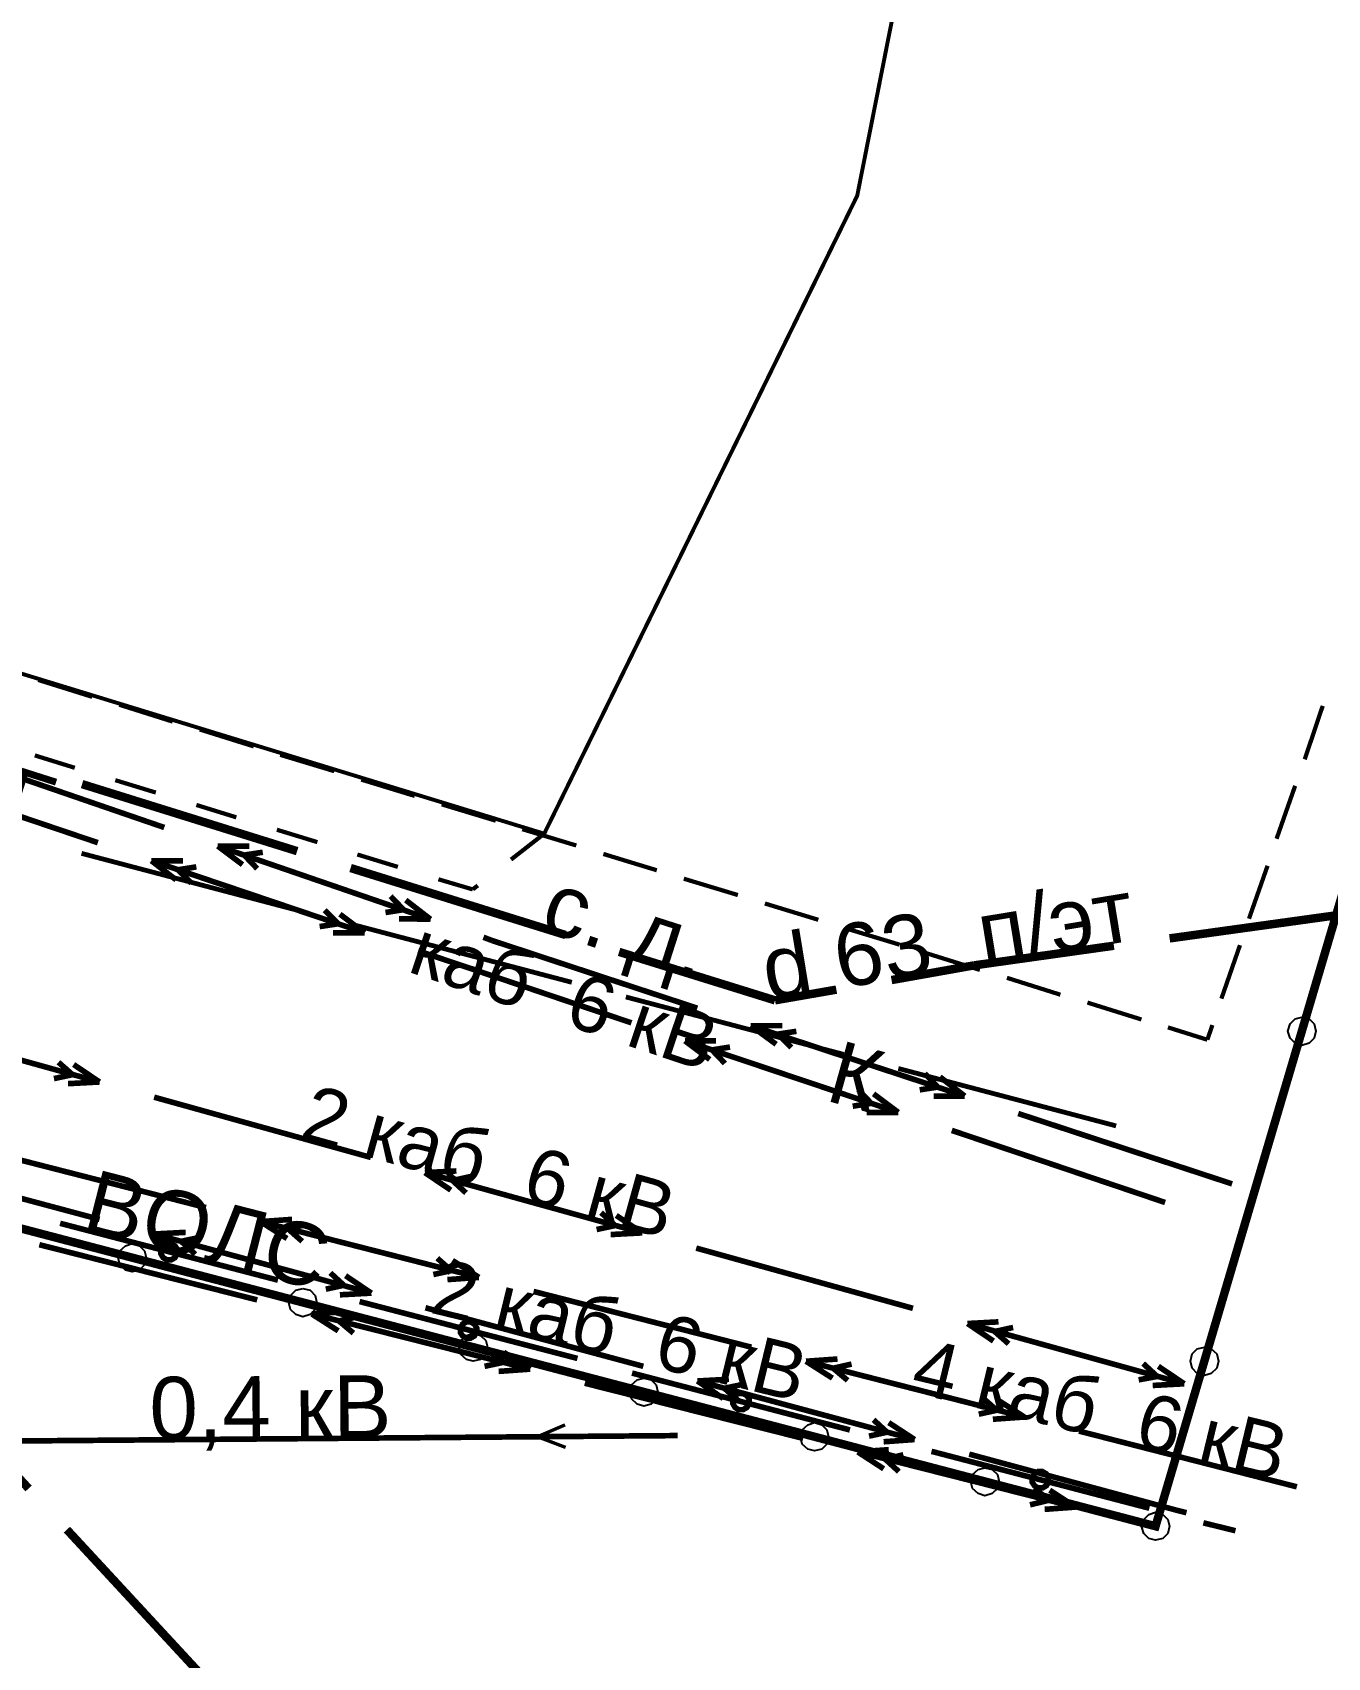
# Model space of a CAD drawing. Extents: x -2634 to -2115, y -2142 to -1393.
# Drawn here: x -2325.45 to -2302.45, y -1975.42 to -1946.56 of the extents above; entities that cross this region are included whole.
import ezdxf

# ---------------------------------------------------------------- set-up
doc = ezdxf.new("R2010")
doc.units = 0
doc.header["$MEASUREMENT"] = 0
for name, color, linetype in [('500_Дополн-Бордюры__п', 7, 'Continuous'), ('500_Линии_-Линии_связ', 7, 'Continuous'), ('500_Линии_-ЛЭП_кабель', 7, 'Continuous'), ('500_Линии_-Электрокаб', 7, 'Continuous'), ('500_Огражд-Ограждения', 7, 'Continuous'), ('500_Строен-Здания', 7, 'Continuous'), ('500_Трубоп-Водопровод', 7, 'Continuous'), ('500_Трубоп-Газопровод', 7, 'Continuous'), ('500_Трубоп-Канализаци', 7, 'Continuous')]:
    doc.layers.add(name, color=color, linetype=linetype)
doc.styles.add('TARIAL', font='Arial')

msp = doc.modelspace()

# ---------------------------------------------------------------- linework, layer by layer
at = {"layer": '500_Дополн-Бордюры__п', "color": 1, "const_width": 0.075}
for points in [[(-2324.7, -1959.62), (-2325.41, -1959.4)], [(-2323.26, -1960.06), (-2323.98, -1959.84)], [(-2321.83, -1960.5), (-2322.54, -1960.28)], [(-2320.39, -1960.94), (-2321.11, -1960.72)], [(-2316.36, -1960.79), (-2316.95, -1961.25)], [(-2318.96, -1961.38), (-2319.68, -1961.16)], [(-2317.63, -1961.78), (-2318.24, -1961.6)], [(-2317.54, -1961.71), (-2317.63, -1961.78)]]:
    msp.add_lwpolyline(points, dxfattribs=at)
at = {"layer": '500_Линии_-Линии_связ', "color": 0, "const_width": 0.1}
for points in [[(-2321.09, -1968.72), (-2324.96, -1967.71)], [(-2315.77, -1970.11), (-2319.64, -1969.1)], [(-2310.93, -1971.38), (-2314.8, -1970.37)], [(-2305.61, -1972.77), (-2309.48, -1971.76)], [(-2304.08, -1973.17), (-2304.65, -1973.03)]]:
    msp.add_lwpolyline(points, dxfattribs=at)
for points in [[(-2323.06, -1968.36), (-2323.13, -1968.32), (-2323.17, -1968.25), (-2323.17, -1968.18), (-2323.13, -1968.11), (-2323.07, -1968.07), (-2322.99, -1968.07), (-2322.92, -1968.11), (-2322.88, -1968.17), (-2322.88, -1968.25), (-2322.92, -1968.32), (-2322.99, -1968.36)], [(-2317.74, -1969.75), (-2317.81, -1969.71), (-2317.85, -1969.65), (-2317.85, -1969.57), (-2317.81, -1969.5), (-2317.74, -1969.46), (-2317.67, -1969.46), (-2317.6, -1969.5), (-2317.56, -1969.57), (-2317.56, -1969.64), (-2317.6, -1969.71), (-2317.67, -1969.75)], [(-2312.91, -1971.02), (-2312.97, -1970.98), (-2313.01, -1970.91), (-2313.01, -1970.84), (-2312.98, -1970.77), (-2312.91, -1970.73), (-2312.83, -1970.73), (-2312.76, -1970.77), (-2312.72, -1970.83), (-2312.72, -1970.91), (-2312.76, -1970.98), (-2312.83, -1971.02)], [(-2307.59, -1972.41), (-2307.65, -1972.37), (-2307.69, -1972.31), (-2307.69, -1972.23), (-2307.65, -1972.16), (-2307.59, -1972.12), (-2307.51, -1972.12), (-2307.44, -1972.16), (-2307.4, -1972.23), (-2307.4, -1972.3), (-2307.44, -1972.37), (-2307.51, -1972.41)]]:
    msp.add_lwpolyline(points, close=True, dxfattribs=at)
at = {"layer": '500_Линии_-ЛЭП_кабель', "color": 2, "const_width": 0.1}
msp.add_lwpolyline([(-2378.44, -2016.37), (-2347.1, -1989.99), (-2342.19, -1971.71), (-2313.99, -1971.48)], dxfattribs=at)
at = {"layer": '500_Линии_-ЛЭП_кабель', "color": 0, "const_width": 0.06}
for points in [[(-2315.99, -1971.29), (-2316.48, -1971.5)], [(-2313.99, -1971.48), (-2316.48, -1971.5)], [(-2315.98, -1971.69), (-2316.48, -1971.5)]]:
    msp.add_lwpolyline(points, dxfattribs=at)
at = {"layer": '500_Линии_-Электрокаб', "color": 12, "const_width": 0.1}
for points in [[(-2323.11, -1960.68), (-2326.89, -1959.38)], [(-2328.08, -1959.67), (-2324.29, -1960.95)], [(-2318.38, -1962.31), (-2322.16, -1961.01)], [(-2321.72, -1961.34), (-2322.16, -1961.01)], [(-2321.6, -1961.01), (-2322.16, -1961.01)], [(-2323.34, -1961.27), (-2319.55, -1962.55)], [(-2323.34, -1961.27), (-2322.78, -1961.27)], [(-2323.34, -1961.27), (-2322.9, -1961.61)], [(-2322.86, -1961.43), (-2322.54, -1961.38)], [(-2321.36, -1961.12), (-2321.69, -1961.17)], [(-2321.46, -1961.41), (-2321.69, -1961.17)], [(-2322.86, -1961.44), (-2322.63, -1961.67)], [(-2318.86, -1962.14), (-2319.09, -1961.9)], [(-2320.26, -1962.15), (-2320.02, -1962.39)], [(-2319.99, -1962.22), (-2319.55, -1962.55)], [(-2318.86, -1962.14), (-2319.18, -1962.19)], [(-2318.38, -1962.31), (-2318.82, -1961.97)], [(-2320.35, -1962.44), (-2320.02, -1962.39)], [(-2318.38, -1962.31), (-2318.94, -1962.3)], [(-2320.11, -1962.55), (-2319.55, -1962.55)], [(-2317.28, -1962.69), (-2317.44, -1962.63)], [(-2313.64, -1963.89), (-2317.28, -1962.69)], [(-2318.6, -1962.87), (-2314.81, -1964.15)], [(-2328.11, -1964.13), (-2324.26, -1965.2)], [(-2308.89, -1965.45), (-2312.69, -1964.2)], [(-2312.24, -1964.53), (-2312.69, -1964.2)], [(-2312.13, -1964.2), (-2312.69, -1964.2)], [(-2313.86, -1964.47), (-2310.07, -1965.74)], [(-2313.86, -1964.47), (-2313.31, -1964.47)], [(-2313.86, -1964.47), (-2313.42, -1964.8)], [(-2311.88, -1964.3), (-2312.21, -1964.35)], [(-2311.97, -1964.59), (-2312.21, -1964.35)], [(-2324.99, -1964.85), (-2324.74, -1965.07)], [(-2313.38, -1964.63), (-2313.06, -1964.58)], [(-2313.38, -1964.63), (-2313.15, -1964.87)], [(-2325.07, -1965.14), (-2324.74, -1965.07)], [(-2324.72, -1964.89), (-2324.26, -1965.2)], [(-2309.37, -1965.29), (-2309.6, -1965.05)], [(-2308.89, -1965.45), (-2309.33, -1965.11)], [(-2324.82, -1965.23), (-2324.26, -1965.2)], [(-2310.78, -1965.34), (-2310.55, -1965.58)], [(-2310.51, -1965.41), (-2310.07, -1965.74)], [(-2309.37, -1965.29), (-2309.69, -1965.34)], [(-2323.29, -1965.47), (-2319.44, -1966.54)], [(-2310.88, -1965.63), (-2310.55, -1965.58)], [(-2308.89, -1965.45), (-2309.44, -1965.45)], [(-2310.63, -1965.74), (-2310.07, -1965.74)], [(-2304.14, -1967.01), (-2307.94, -1965.76)], [(-2309.12, -1966.06), (-2305.33, -1967.34)], [(-2326.24, -1966.44), (-2322.37, -1967.43)], [(-2318.48, -1966.81), (-2317.92, -1966.78)], [(-2318.48, -1966.81), (-2314.62, -1967.88)], [(-2318.48, -1966.81), (-2318.02, -1967.12)], [(-2324.26, -1967.64), (-2326.54, -1967.03)], [(-2317.99, -1966.95), (-2317.67, -1966.88)], [(-2317.99, -1966.95), (-2317.75, -1967.17)], [(-2321.4, -1967.68), (-2320.84, -1967.64)], [(-2321.4, -1967.68), (-2317.52, -1968.67)], [(-2321.4, -1967.68), (-2320.93, -1967.98)], [(-2320.9, -1967.81), (-2320.59, -1967.73)], [(-2315.35, -1967.52), (-2315.1, -1967.75)], [(-2315.08, -1967.57), (-2314.62, -1967.88)], [(-2322.73, -1967.87), (-2323.29, -1967.9)], [(-2319.43, -1968.95), (-2323.29, -1967.9)], [(-2322.83, -1968.21), (-2323.29, -1967.9)], [(-2322.48, -1967.96), (-2322.81, -1968.03)], [(-2320.91, -1967.81), (-2320.66, -1968.03)], [(-2315.43, -1967.82), (-2315.1, -1967.75)], [(-2315.18, -1967.91), (-2314.62, -1967.88)], [(-2325.33, -1968.09), (-2321.46, -1969.07)], [(-2322.56, -1968.26), (-2322.81, -1968.03)], [(-2313.66, -1968.15), (-2309.81, -1969.22)], [(-2319.92, -1968.81), (-2320.16, -1968.59)], [(-2318.33, -1968.62), (-2318.01, -1968.55)], [(-2318.26, -1968.33), (-2318.01, -1968.55)], [(-2317.99, -1968.37), (-2317.52, -1968.67)], [(-2319.92, -1968.81), (-2320.24, -1968.88)], [(-2319.43, -1968.95), (-2319.89, -1968.64)], [(-2318.08, -1968.71), (-2317.52, -1968.67)], [(-2319.43, -1968.95), (-2319.99, -1968.98)], [(-2316.55, -1968.92), (-2312.68, -1969.91)], [(-2320.49, -1969.32), (-2319.93, -1969.28)], [(-2320.49, -1969.32), (-2316.61, -1970.3)], [(-2320.49, -1969.32), (-2320.02, -1969.62)], [(-2320, -1969.45), (-2319.75, -1969.66)], [(-2319.99, -1969.44), (-2319.68, -1969.37)], [(-2314.6, -1970.25), (-2318.47, -1969.21)], [(-2308.84, -1969.49), (-2308.29, -1969.46)], [(-2308.84, -1969.49), (-2304.99, -1970.56)], [(-2308.84, -1969.49), (-2308.38, -1969.8)], [(-2308.36, -1969.63), (-2308.11, -1969.85)], [(-2308.35, -1969.63), (-2308.03, -1969.56)], [(-2317.35, -1969.96), (-2317.09, -1970.18)], [(-2317.08, -1970), (-2316.61, -1970.3)], [(-2317.42, -1970.25), (-2317.09, -1970.18)], [(-2317.17, -1970.34), (-2316.61, -1970.3)], [(-2311.71, -1970.16), (-2311.15, -1970.12)], [(-2311.71, -1970.16), (-2307.83, -1971.15)], [(-2311.71, -1970.16), (-2311.24, -1970.46)], [(-2311.22, -1970.29), (-2310.97, -1970.5)], [(-2311.21, -1970.28), (-2310.9, -1970.21)], [(-2305.72, -1970.2), (-2305.47, -1970.43)], [(-2305.45, -1970.25), (-2304.99, -1970.56)], [(-2315.64, -1970.55), (-2311.76, -1971.53)], [(-2313.08, -1970.48), (-2313.64, -1970.51)], [(-2309.78, -1971.55), (-2313.64, -1970.51)], [(-2313.18, -1970.82), (-2313.64, -1970.51)], [(-2312.83, -1970.57), (-2313.16, -1970.64)], [(-2305.8, -1970.49), (-2305.47, -1970.43)], [(-2305.55, -1970.59), (-2304.99, -1970.56)], [(-2312.91, -1970.86), (-2313.16, -1970.64)], [(-2308.57, -1970.81), (-2308.32, -1971.03)], [(-2308.3, -1970.85), (-2307.83, -1971.15)], [(-2310.27, -1971.42), (-2310.51, -1971.2)], [(-2308.64, -1971.1), (-2308.32, -1971.03)], [(-2308.39, -1971.19), (-2307.83, -1971.15)], [(-2310.27, -1971.42), (-2310.59, -1971.49)], [(-2309.78, -1971.55), (-2310.24, -1971.25)], [(-2306.86, -1971.4), (-2302.99, -1972.39)], [(-2310.79, -1971.77), (-2310.24, -1971.73)], [(-2310.79, -1971.77), (-2306.92, -1972.75)], [(-2310.79, -1971.77), (-2310.33, -1972.07)], [(-2309.78, -1971.55), (-2310.33, -1971.59)], [(-2310.3, -1971.9), (-2309.98, -1971.82)], [(-2310.3, -1971.9), (-2310.06, -1972.12)], [(-2305.11, -1972.81), (-2308.81, -1971.81)], [(-2307.73, -1972.71), (-2307.4, -1972.63)], [(-2307.65, -1972.41), (-2307.4, -1972.63)], [(-2307.38, -1972.45), (-2306.92, -1972.75)], [(-2307.47, -1972.79), (-2306.92, -1972.75)], [(-2304.95, -1972.85), (-2305.11, -1972.81)]]:
    msp.add_lwpolyline(points, dxfattribs=at)
at = {"layer": '500_Огражд-Ограждения', "color": 0, "const_width": 0.15}
msp.add_lwpolyline([(-2297.7, -1946.7), (-2305.5, -1973.09), (-2335.8, -1965.14)], dxfattribs=at)
at = {"layer": '500_Огражд-Ограждения', "color": 0}
for points in [[(-2302.9, -1964.05), (-2302.77, -1964.08), (-2302.68, -1964.17), (-2302.65, -1964.3), (-2302.68, -1964.42), (-2302.77, -1964.51), (-2302.9, -1964.55), (-2303.02, -1964.51), (-2303.11, -1964.42), (-2303.15, -1964.3), (-2303.11, -1964.17), (-2303.02, -1964.08)], [(-2323.68, -1968.07), (-2323.55, -1968.11), (-2323.46, -1968.2), (-2323.43, -1968.32), (-2323.46, -1968.45), (-2323.55, -1968.54), (-2323.68, -1968.57), (-2323.8, -1968.54), (-2323.9, -1968.45), (-2323.93, -1968.32), (-2323.9, -1968.2), (-2323.8, -1968.11)], [(-2320.65, -1968.87), (-2320.52, -1968.9), (-2320.43, -1968.99), (-2320.4, -1969.12), (-2320.43, -1969.24), (-2320.52, -1969.33), (-2320.65, -1969.37), (-2320.77, -1969.33), (-2320.87, -1969.24), (-2320.9, -1969.12), (-2320.87, -1968.99), (-2320.77, -1968.9)], [(-2317.62, -1969.66), (-2317.49, -1969.7), (-2317.4, -1969.79), (-2317.37, -1969.91), (-2317.4, -1970.04), (-2317.49, -1970.13), (-2317.62, -1970.16), (-2317.74, -1970.13), (-2317.84, -1970.04), (-2317.87, -1969.91), (-2317.84, -1969.79), (-2317.74, -1969.7)], [(-2304.63, -1969.91), (-2304.51, -1969.94), (-2304.41, -1970.03), (-2304.38, -1970.16), (-2304.41, -1970.28), (-2304.51, -1970.38), (-2304.63, -1970.41), (-2304.76, -1970.38), (-2304.85, -1970.28), (-2304.88, -1970.16), (-2304.85, -1970.03), (-2304.76, -1969.94)], [(-2314.59, -1970.46), (-2314.46, -1970.49), (-2314.37, -1970.58), (-2314.34, -1970.71), (-2314.37, -1970.83), (-2314.46, -1970.92), (-2314.59, -1970.96), (-2314.71, -1970.92), (-2314.81, -1970.83), (-2314.84, -1970.71), (-2314.81, -1970.58), (-2314.71, -1970.49)], [(-2311.56, -1971.25), (-2311.43, -1971.29), (-2311.34, -1971.38), (-2311.31, -1971.5), (-2311.34, -1971.63), (-2311.43, -1971.72), (-2311.56, -1971.75), (-2311.68, -1971.72), (-2311.78, -1971.63), (-2311.81, -1971.5), (-2311.78, -1971.38), (-2311.68, -1971.29)], [(-2308.53, -1972.05), (-2308.4, -1972.08), (-2308.31, -1972.17), (-2308.28, -1972.3), (-2308.31, -1972.42), (-2308.4, -1972.51), (-2308.53, -1972.55), (-2308.65, -1972.51), (-2308.75, -1972.42), (-2308.78, -1972.3), (-2308.75, -1972.17), (-2308.65, -1972.08)], [(-2305.5, -1972.84), (-2305.37, -1972.88), (-2305.28, -1972.97), (-2305.25, -1973.09), (-2305.28, -1973.22), (-2305.37, -1973.31), (-2305.5, -1973.34), (-2305.62, -1973.31), (-2305.71, -1973.22), (-2305.75, -1973.09), (-2305.71, -1972.97), (-2305.62, -1972.88)]]:
    msp.add_lwpolyline(points, close=True, dxfattribs=at)
at = {"layer": '500_Строен-Здания', "color": 0, "const_width": 0.07}
msp.add_lwpolyline([(-2323.05, -1924.01), (-2306.74, -1928.96), (-2310.8, -1949.46), (-2316.36, -1960.79), (-2332.99, -1955.7), (-2327.81, -1931.48)], close=True, dxfattribs=at)
at = {"layer": '500_Строен-Здания', "color": 0, "const_width": 0.075}
for points in [[(-2325.35, -1958.06), (-2324.39, -1958.36)], [(-2323.91, -1958.5), (-2322.96, -1958.8)], [(-2302.85, -1959.47), (-2302.53, -1958.52)], [(-2322.48, -1958.94), (-2321.52, -1959.24)], [(-2321.05, -1959.39), (-2320.09, -1959.68)], [(-2319.61, -1959.83), (-2318.66, -1960.12)], [(-2303.35, -1960.88), (-2303.02, -1959.94)], [(-2318.18, -1960.27), (-2317.22, -1960.56)], [(-2316.75, -1960.71), (-2315.79, -1961)], [(-2315.31, -1961.15), (-2314.36, -1961.44)], [(-2303.84, -1962.3), (-2303.51, -1961.36)], [(-2313.88, -1961.59), (-2312.92, -1961.88)], [(-2312.44, -1962.03), (-2311.49, -1962.32)], [(-2311.01, -1962.47), (-2310.05, -1962.76)], [(-2304.33, -1963.72), (-2304, -1962.77)], [(-2309.58, -1962.91), (-2308.62, -1963.21)], [(-2308.14, -1963.35), (-2307.19, -1963.65)], [(-2306.71, -1963.79), (-2305.75, -1964.09)], [(-2305.28, -1964.23), (-2304.58, -1964.45)], [(-2304.58, -1964.45), (-2304.49, -1964.19)]]:
    msp.add_lwpolyline(points, dxfattribs=at)
at = {"layer": '500_Трубоп-Водопровод', "color": 94, "const_width": 0.15}
for points in [[(-2327.83, -1969.92), (-2325.52, -1972.42)], [(-2324.84, -1973.15), (-2322.12, -1976.09)]]:
    msp.add_lwpolyline(points, dxfattribs=at)
at = {"layer": '500_Трубоп-Газопровод', "color": 5, "const_width": 0.15}
for points in [[(-2320.75, -1961.1), (-2324.57, -1959.91)], [(-2315.98, -1962.59), (-2319.8, -1961.4)], [(-2301.28, -1962.1), (-2305.25, -1962.65)], [(-2306.24, -1962.78), (-2308.73, -1963.13)], [(-2312.26, -1963.75), (-2315.03, -1962.89)], [(-2308.73, -1963.13), (-2310.19, -1963.39)], [(-2311.17, -1963.56), (-2312.26, -1963.75)]]:
    msp.add_lwpolyline(points, dxfattribs=at)
at = {"layer": '500_Трубоп-Канализаци', "color": 34, "const_width": 0.085}
for points in [[(-2320.71, -1962.16), (-2324.58, -1961.14)], [(-2315.87, -1963.43), (-2319.74, -1962.41)], [(-2311.04, -1964.71), (-2314.91, -1963.69)], [(-2306.2, -1965.98), (-2310.07, -1964.96)]]:
    msp.add_lwpolyline(points, dxfattribs=at)

# ---------------------------------------------------------------- texts
at = {"layer": '500_Линии_-Линии_связ', "color": 14, "style": 'TARIAL'}
msp.add_text('ВОЛС', height=1.11, rotation=345.61, dxfattribs=at).set_placement((-2324.6, -1967.82))
at = {"layer": '500_Линии_-ЛЭП_кабель', "color": 0, "style": 'TARIAL'}
msp.add_text('0,4 кВ', height=1.11, rotation=0.47, dxfattribs=at).set_placement((-2323.37, -1971.55))
at = {"layer": '500_Линии_-Электрокаб', "color": 0, "style": 'TARIAL'}
for s, rotation, p in [(' каб  6 кВ', 341.43, (-2319.18, -1963.11)), ('2 каб  6 кВ', 344.49, (-2320.73, -1966.19)), ('2 каб  6 кВ', 346.34, (-2318.42, -1969.29)), ('4 каб  6 кВ', 346.4, (-2309.88, -1970.7))]:
    msp.add_text(s, height=0.99, rotation=rotation, dxfattribs=at).set_placement(p)
at = {"layer": '500_Трубоп-Газопровод', "color": 5}
msp.add_text('Г', height=1.11, rotation=342.35, dxfattribs=at).set_placement((-2326.09, -1960.64))
at = {"layer": '500_Трубоп-Газопровод', "color": 5, "style": 'TARIAL'}
for s, rotation, p in [('с. д.', 342.21, (-2316.47, -1962.49)), ('d 63  п/эт', 9.3, (-2312.39, -1963.75))]:
    msp.add_text(s, height=1.11, rotation=rotation, dxfattribs=at).set_placement(p)
at = {"layer": '500_Трубоп-Канализаци', "color": 14}
msp.add_text('К', height=1.11, rotation=344.29, dxfattribs=at).set_placement((-2311.39, -1965.52))

doc.saveas('drawing.dxf')
